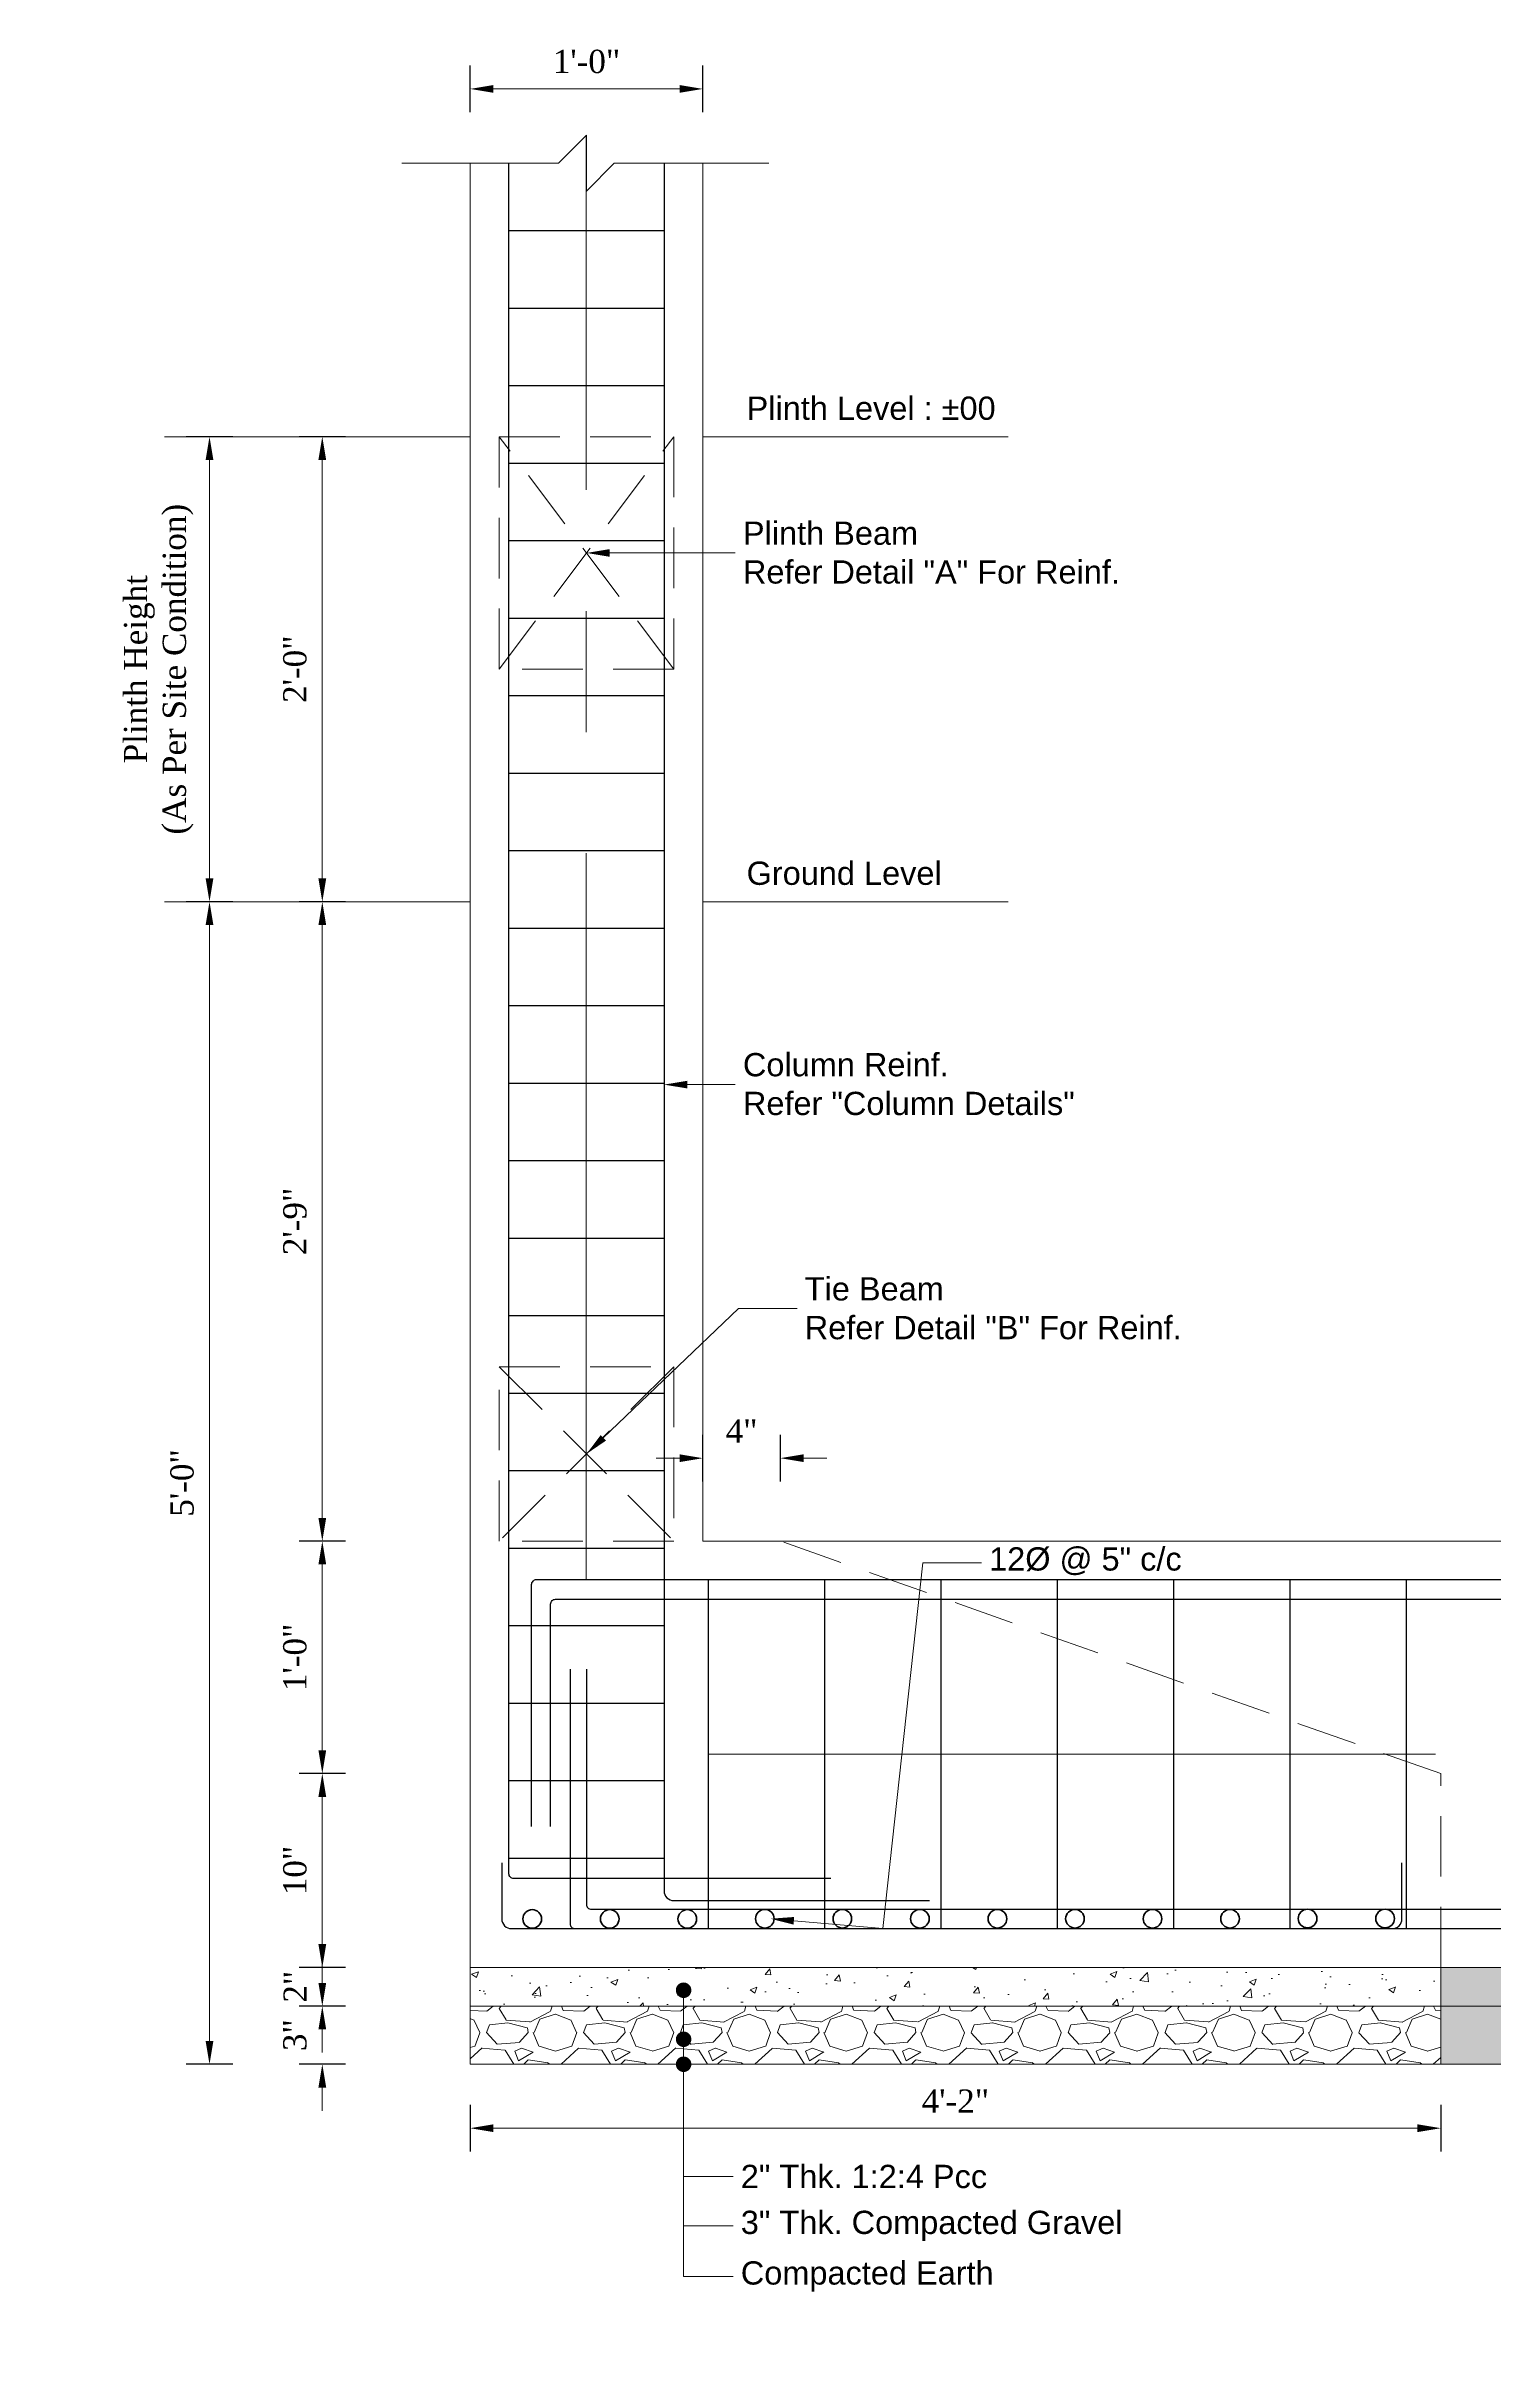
# Model space of a CAD drawing. Header units: feet. Extents: x 28652 to 66086, y -6769 to -640.
# Drawn here: x 53782.1 to 53856.8, y -1197.5 to -1078.2 of the extents above; entities that cross this region are included whole.
import ezdxf
from ezdxf import colors
from ezdxf.entities.mleader import LeaderData, LeaderLine
from ezdxf.math import Vec2, Vec3

# ---------------------------------------------------------------- set-up
doc = ezdxf.new("R2010")
doc.units = ezdxf.units.FT
doc.header["$LTSCALE"] = 50
doc.header["$MEASUREMENT"] = 0
doc.header["$PDMODE"] = 34
doc.linetypes.add('CENTER2', pattern=[1.125, 0.75, -0.125, 0.125, -0.125])
doc.linetypes.add('HIDDEN', pattern=[0.375, 0.25, -0.125])
for name, color, linetype, lineweight in [('IES_WR_Center Line', 7, 'CENTER2', 13), ('IES_WR_Dimension', 7, 'Continuous', 15), ('IES_WR_Elevation', 4, 'Continuous', 15), ('IES_WR_GL', 3, 'ORIGINAL_GL', 15), ('IES_WR_Hatch ANSI31', 8, 'Continuous', 15), ('IES_WR_Leader', 7, 'Continuous', 15), ('IES_WR_Rebar Concrete Line', 2, 'Continuous', 15), ('IES_WR_Rebar-Main', 1, 'Continuous', 30), ('IES_WR_Stirrups', 6, 'Continuous', 25), ('IES_WR_Text Structure', 70, 'Continuous', 20), ('Reference', 7, 'Continuous', 15), ('Reinforcement', 1, 'Continuous', 40)]:
    doc.layers.add(name, color=color, linetype=linetype, lineweight=lineweight)
doc.styles.add('arial', font='times.ttf')
doc.styles.add('Arial Annotation', font='arial.ttf', dxfattribs={"height": 0.06})
doc.styles.get("Standard").update_dxf_attribs({"font": 'arial.ttf'})
doc.linetypes.add('ORIGINAL_GL', pattern='A,10,-1,["V",Standard,S=2,R=180,X=1,Y=0],-1,0', length=12)
doc.dimstyles.new('SECS', dxfattribs={"dimtxt": 0.06, "dimasz": 0.06, "dimexe": 0.06, "dimexo": 0, "dimgap": 0.04, "dimtad": 1, "dimdec": 0, "dimzin": 3, "dimdsep": 46, "dimlunit": 4, "dimtxsty": 'arial', "dimcen": 1.25, "dimclrd": 256, "dimclrt": 3, "dimadec": 0, "dimazin": 0, "dimtfac": 1, "dimtdec": 0, "dimtix": 1, "dimtofl": 0, "dimtmove": 2, "dimatfit": 1, "dimfxl": 0.06, "dimfxlon": 1, "dimtolj": 1, "dimtzin": 0, "dimlwd": -1, "dimarcsym": 0})

# ---------------------------------------------------------------- blocks, each defined once
blk = doc.blocks.new('*U28')
at = {"layer": 'IES_WR_Stirrups'}
blk.add_lwpolyline([(0, 4), (0, -4)], dxfattribs=at)
blk = doc.blocks.new('*U29')
at = {"color": 0, "linetype": 'ByBlock', "lineweight": -2, "transparency": 16777216, "rotation": 90}
for p in [(539.81, 186.35), (539.81, 182.35), (539.81, 178.35), (539.81, 174.35), (539.81, 170.35), (539.81, 166.35), (539.81, 162.35), (539.81, 158.35), (539.81, 154.35), (539.81, 150.35), (539.81, 146.35), (539.81, 142.35), (539.81, 138.35), (539.81, 134.35), (539.81, 130.35), (539.81, 126.35), (539.81, 122.35), (539.81, 118.35), (539.81, 114.35), (539.81, 110.35), (539.81, 106.35), (539.81, 102.35)]:
    blk.add_blockref('*U28', p, dxfattribs=at)
blk = doc.blocks.new('*D1291')
at = {"layer": 'Defpoints', "color": 0}
for p in [(53816.01, -1080.38), (53804.01, -1084.21), (53816.01, -1084.21)]:
    blk.add_point(p, dxfattribs=at)
at = {"layer": 'IES_WR_Dimension', "color": 0, "lineweight": -2}
for p, q in [((53804.01, -1081.58), (53804.01, -1079.18)), ((53816.01, -1081.58), (53816.01, -1079.18))]:
    blk.add_line(p, q, dxfattribs=at)
at = {"layer": 'IES_WR_Dimension'}
blk.add_line((53805.21, -1080.38), (53814.81, -1080.38), dxfattribs=at)
for points in [[(53805.21, -1080.18), (53805.21, -1080.58), (53804.01, -1080.38)], [(53814.81, -1080.18), (53814.81, -1080.58), (53816.01, -1080.38)]]:
    blk.add_solid(points, dxfattribs=at)
at = {"layer": 'IES_WR_Dimension', "color": 3, "insert": (53810.01, -1078.97), "char_height": 1.2, "attachment_point": 5, "style": 'arial'}
blk.add_mtext('\\A1;1\'-0"', dxfattribs=at)
blk = doc.blocks.new('*D1293')
at = {"layer": 'Defpoints', "color": 0}
for p in [(53804.01, -1182.33), (53854.08, -1182.33), (53854.08, -1185.63)]:
    blk.add_point(p, dxfattribs=at)
at = {"layer": 'IES_WR_Dimension', "color": 0, "lineweight": -2}
for p, q in [((53804.01, -1184.43), (53804.01, -1186.83)), ((53854.08, -1184.43), (53854.08, -1186.83))]:
    blk.add_line(p, q, dxfattribs=at)
at = {"layer": 'IES_WR_Dimension'}
blk.add_line((53805.21, -1185.63), (53852.88, -1185.63), dxfattribs=at)
for points in [[(53805.21, -1185.43), (53805.21, -1185.83), (53804.01, -1185.63)], [(53852.88, -1185.43), (53852.88, -1185.83), (53854.08, -1185.63)]]:
    blk.add_solid(points, dxfattribs=at)
at = {"layer": 'IES_WR_Dimension', "color": 3, "insert": (53829.04, -1184.23), "char_height": 1.2, "attachment_point": 5, "style": 'arial'}
blk.add_mtext('\\A1;4\'-2"', dxfattribs=at)
blk = doc.blocks.new('*D1295')
at = {"layer": 'Defpoints', "color": 0}
for p in [(53796.38, -1179.33), (53804.01, -1179.33), (53804.01, -1182.33)]:
    blk.add_point(p, dxfattribs=at)
at = {"layer": 'IES_WR_Dimension'}
for p, q in [((53796.38, -1178.13), (53796.38, -1176.93)), ((53796.38, -1183.53), (53796.38, -1184.73))]:
    blk.add_line(p, q, dxfattribs=at)
at = {"layer": 'IES_WR_Dimension', "color": 0, "lineweight": -2}
for p, q in [((53797.58, -1179.33), (53795.18, -1179.33)), ((53797.58, -1182.33), (53795.18, -1182.33))]:
    blk.add_line(p, q, dxfattribs=at)
at = {"layer": 'IES_WR_Dimension'}
for points in [[(53796.18, -1178.13), (53796.58, -1178.13), (53796.38, -1179.33)], [(53796.18, -1183.53), (53796.58, -1183.53), (53796.38, -1182.33)]]:
    blk.add_solid(points, dxfattribs=at)
at = {"layer": 'IES_WR_Dimension', "color": 3, "insert": (53794.97, -1180.83), "char_height": 1.2, "attachment_point": 5, "rotation": 90, "style": 'arial'}
blk.add_mtext('\\A1;3"', dxfattribs=at)
blk = doc.blocks.new('*D1297')
at = {"layer": 'Defpoints', "color": 0}
for p in [(53796.38, -1177.33), (53804.01, -1177.33), (53804.01, -1179.33)]:
    blk.add_point(p, dxfattribs=at)
at = {"layer": 'IES_WR_Dimension'}
for p, q in [((53796.38, -1176.13), (53796.38, -1174.93)), ((53796.38, -1180.53), (53796.38, -1181.73))]:
    blk.add_line(p, q, dxfattribs=at)
at = {"layer": 'IES_WR_Dimension', "color": 0, "lineweight": -2}
for p, q in [((53797.58, -1177.33), (53795.18, -1177.33)), ((53797.58, -1179.33), (53795.18, -1179.33))]:
    blk.add_line(p, q, dxfattribs=at)
at = {"layer": 'IES_WR_Dimension'}
for points in [[(53796.18, -1176.13), (53796.58, -1176.13), (53796.38, -1177.33)], [(53796.18, -1180.53), (53796.58, -1180.53), (53796.38, -1179.33)]]:
    blk.add_solid(points, dxfattribs=at)
at = {"layer": 'IES_WR_Dimension', "color": 3, "insert": (53794.98, -1178.33), "char_height": 1.2, "attachment_point": 5, "rotation": 90, "style": 'arial'}
blk.add_mtext('\\A1;2"', dxfattribs=at)
blk = doc.blocks.new('*D1299')
at = {"layer": 'Defpoints', "color": 0}
for p in [(53796.38, -1155.33), (53838.08, -1155.33), (53804.01, -1167.33)]:
    blk.add_point(p, dxfattribs=at)
at = {"layer": 'IES_WR_Dimension', "color": 0, "lineweight": -2}
for p, q in [((53797.58, -1155.33), (53795.18, -1155.33)), ((53797.58, -1167.33), (53795.18, -1167.33))]:
    blk.add_line(p, q, dxfattribs=at)
at = {"layer": 'IES_WR_Dimension'}
blk.add_line((53796.38, -1166.13), (53796.38, -1156.53), dxfattribs=at)
for points in [[(53796.18, -1156.53), (53796.58, -1156.53), (53796.38, -1155.33)], [(53796.18, -1166.13), (53796.58, -1166.13), (53796.38, -1167.33)]]:
    blk.add_solid(points, dxfattribs=at)
at = {"layer": 'IES_WR_Dimension', "color": 3, "insert": (53794.97, -1161.33), "char_height": 1.2, "attachment_point": 5, "rotation": 90, "style": 'arial'}
blk.add_mtext('\\A1;1\'-0"', dxfattribs=at)
blk = doc.blocks.new('*D1301')
at = {"layer": 'Defpoints', "color": 0}
for p in [(53796.38, -1122.33), (53826.32, -1122.33), (53842.08, -1155.33)]:
    blk.add_point(p, dxfattribs=at)
at = {"layer": 'IES_WR_Dimension', "color": 0, "lineweight": -2}
for p, q in [((53797.58, -1122.33), (53795.18, -1122.33)), ((53797.58, -1155.33), (53795.18, -1155.33))]:
    blk.add_line(p, q, dxfattribs=at)
at = {"layer": 'IES_WR_Dimension'}
blk.add_line((53796.38, -1154.13), (53796.38, -1123.53), dxfattribs=at)
for points in [[(53796.18, -1123.53), (53796.58, -1123.53), (53796.38, -1122.33)], [(53796.18, -1154.13), (53796.58, -1154.13), (53796.38, -1155.33)]]:
    blk.add_solid(points, dxfattribs=at)
at = {"layer": 'IES_WR_Dimension', "color": 3, "insert": (53794.97, -1138.83), "char_height": 1.2, "attachment_point": 5, "rotation": 90, "style": 'arial'}
blk.add_mtext('\\A1;2\'-9"', dxfattribs=at)
blk = doc.blocks.new('*D1303')
at = {"layer": 'Defpoints', "color": 0}
for p in [(53796.38, -1098.33), (53826.32, -1098.33), (53826.32, -1122.33)]:
    blk.add_point(p, dxfattribs=at)
at = {"layer": 'IES_WR_Dimension', "color": 0, "lineweight": -2}
for p, q in [((53797.58, -1098.33), (53795.18, -1098.33)), ((53797.58, -1122.33), (53795.18, -1122.33))]:
    blk.add_line(p, q, dxfattribs=at)
at = {"layer": 'IES_WR_Dimension'}
blk.add_line((53796.38, -1121.13), (53796.38, -1099.53), dxfattribs=at)
for points in [[(53796.18, -1099.53), (53796.58, -1099.53), (53796.38, -1098.33)], [(53796.18, -1121.13), (53796.58, -1121.13), (53796.38, -1122.33)]]:
    blk.add_solid(points, dxfattribs=at)
at = {"layer": 'IES_WR_Dimension', "color": 3, "insert": (53794.97, -1110.33), "char_height": 1.2, "attachment_point": 5, "rotation": 90, "style": 'arial'}
blk.add_mtext('\\A1;2\'-0"', dxfattribs=at)
blk = doc.blocks.new('*D1305')
at = {"layer": 'Defpoints', "color": 0}
for p in [(53790.56, -1122.33), (53826.32, -1122.33), (53804.01, -1182.33)]:
    blk.add_point(p, dxfattribs=at)
at = {"layer": 'IES_WR_Dimension', "color": 0, "lineweight": -2}
for p, q in [((53791.76, -1122.33), (53789.36, -1122.33)), ((53791.76, -1182.33), (53789.36, -1182.33))]:
    blk.add_line(p, q, dxfattribs=at)
at = {"layer": 'IES_WR_Dimension'}
blk.add_line((53790.56, -1181.13), (53790.56, -1123.53), dxfattribs=at)
for points in [[(53790.36, -1123.53), (53790.76, -1123.53), (53790.56, -1122.33)], [(53790.36, -1181.13), (53790.76, -1181.13), (53790.56, -1182.33)]]:
    blk.add_solid(points, dxfattribs=at)
at = {"layer": 'IES_WR_Dimension', "color": 3, "insert": (53789.15, -1152.33), "char_height": 1.2, "attachment_point": 5, "rotation": 90, "style": 'arial'}
blk.add_mtext('\\A1;5\'-0"', dxfattribs=at)
blk = doc.blocks.new('*D1307')
at = {"layer": 'Defpoints', "color": 0}
for p in [(53790.56, -1098.33), (53826.32, -1098.33), (53826.32, -1122.33)]:
    blk.add_point(p, dxfattribs=at)
at = {"layer": 'IES_WR_Dimension', "color": 0, "lineweight": -2}
for p, q in [((53791.76, -1098.33), (53789.36, -1098.33)), ((53791.76, -1122.33), (53789.36, -1122.33))]:
    blk.add_line(p, q, dxfattribs=at)
at = {"layer": 'IES_WR_Dimension'}
blk.add_line((53790.56, -1121.13), (53790.56, -1099.53), dxfattribs=at)
for points in [[(53790.36, -1099.53), (53790.76, -1099.53), (53790.56, -1098.33)], [(53790.36, -1121.13), (53790.76, -1121.13), (53790.56, -1122.33)]]:
    blk.add_solid(points, dxfattribs=at)
at = {"layer": 'IES_WR_Dimension', "color": 3, "insert": (53787.94, -1110.33), "char_height": 1.2, "attachment_point": 5, "rotation": 90, "style": 'arial'}
blk.add_mtext('\\A1;Plinth Height^J(As Per Site Condition)', dxfattribs=at)
blk = doc.blocks.new('_Dot')
at = {"color": 0, "linetype": 'ByBlock', "lineweight": -2}
blk.add_line((-0.5, 0), (-1, 0), dxfattribs=at)
at = {"color": 0, "linetype": 'ByBlock', "const_width": 0.5}
blk.add_lwpolyline([(-0.25, 0, 1), (0.25, 0, 1)], format="xyb", close=True, dxfattribs=at)
blk = doc.blocks.new('*D1309')
at = {"layer": 'Defpoints', "color": 0}
for p in [(53804.01, -1167.33), (53796.38, -1177.33), (53804.01, -1177.33)]:
    blk.add_point(p, dxfattribs=at)
at = {"layer": 'IES_WR_Dimension', "color": 0, "lineweight": -2}
for p, q in [((53797.58, -1167.33), (53795.18, -1167.33)), ((53797.58, -1177.33), (53795.18, -1177.33))]:
    blk.add_line(p, q, dxfattribs=at)
at = {"layer": 'IES_WR_Dimension'}
blk.add_line((53796.38, -1168.53), (53796.38, -1176.13), dxfattribs=at)
for points in [[(53796.18, -1168.53), (53796.58, -1168.53), (53796.38, -1167.33)], [(53796.18, -1176.13), (53796.58, -1176.13), (53796.38, -1177.33)]]:
    blk.add_solid(points, dxfattribs=at)
at = {"layer": 'IES_WR_Dimension', "color": 3, "insert": (53794.97, -1172.33), "char_height": 1.2, "attachment_point": 5, "rotation": 90, "style": 'arial'}
blk.add_mtext('\\A1;10"', dxfattribs=at)
blk = doc.blocks.new('*D1311')
at = {"layer": 'Defpoints', "color": 0}
for p in [(53820.01, -1151.05), (53816.01, -1155.33), (53820.01, -1155.33)]:
    blk.add_point(p, dxfattribs=at)
at = {"layer": 'IES_WR_Dimension', "color": 0, "lineweight": -2}
for p, q in [((53816.01, -1152.25), (53816.01, -1149.85)), ((53820.01, -1152.25), (53820.01, -1149.85))]:
    blk.add_line(p, q, dxfattribs=at)
at = {"layer": 'IES_WR_Dimension'}
for p, q in [((53814.81, -1151.05), (53813.61, -1151.05)), ((53821.21, -1151.05), (53822.41, -1151.05))]:
    blk.add_line(p, q, dxfattribs=at)
for points in [[(53814.81, -1150.85), (53814.81, -1151.25), (53816.01, -1151.05)], [(53821.21, -1150.85), (53821.21, -1151.25), (53820.01, -1151.05)]]:
    blk.add_solid(points, dxfattribs=at)
at = {"layer": 'IES_WR_Dimension', "color": 3, "insert": (53818.01, -1149.65), "char_height": 1.2, "attachment_point": 5, "style": 'arial'}
blk.add_mtext('\\A1;4"', dxfattribs=at)
blk = doc.blocks.new('*U24')
at = {"layer": 'IES_WR_Stirrups'}
blk.add_lwpolyline([(0, -8.99), (0, 8.99)], dxfattribs=at)
blk = doc.blocks.new('*U25')
at = {"color": 0, "linetype": 'ByBlock', "lineweight": -2, "transparency": 16777216}
for p in [(53816.31, -1166.32), (53822.31, -1166.32), (53828.31, -1166.32), (53834.31, -1166.32), (53840.31, -1166.32), (53846.31, -1166.32), (53852.31, -1166.32)]:
    blk.add_blockref('*U24', p, dxfattribs=at)
blk = doc.blocks.new('REBAR CUT')
at = {"layer": 'Reinforcement'}
blk.add_circle((0, 0), 0.024, dxfattribs=at)

msp = doc.modelspace()

# ---------------------------------------------------------------- hatches: boundary and pattern name
at = {"layer": 'IES_WR_Hatch ANSI31'}
h = msp.add_hatch(dxfattribs=at)
h.set_pattern_fill('AR-CONC', color=256, scale=0.025)
h.set_pattern_definition([(50, (53163.3745, -1275.7303), (3.586301, -0.313761), [0.375, -4.125]), (355, (53163.3745, -1275.7303), (-0.693757, 3.76096), [0.3, -3.3]), (100.45144, (53163.6733, -1275.7565), (2.892544, 3.4472), [0.318701, -3.50571]), (46.1842, (53163.3745, -1274.7303), (5.336207, -0.827596), [0.5625, -6.1875]), (96.6356, (53163.819, -1274.7993), (4.67331, 4.870593), [0.47805, -5.25857]), (351.1842, (53163.3745, -1274.7303), (4.67331, 4.870593), [0.45, -4.95]), (21, (53163.8745, -1274.9803), (2.984535, -2.013094), [0.375, -4.125]), (326, (53163.8745, -1274.9803), (1.216577, 3.62575), [0.3, -3.3]), (71.45144, (53164.1232, -1275.148), (4.201112, 1.612656), [0.318701, -3.50571]), (37.5, (53163.3745, -1275.7303), (0.0607993, 1.6644693), [0, -3.26, 0, -3.35, 0, -3.3125]), (7.5, (53163.3745, -1275.7303), (1.3153477, 1.9720586), [0, -1.91, 0, -3.185, 0, -1.2625]), (327.5, (53162.2595, -1275.7303), (2.6691122, -0.1127744), [0, -1.25, 0, -3.9, 0, -5.175]), (317.5, (53161.7595, -1275.7303), (2.915931, 0.500525), [0, -1.625, 0, -2.59, 0, -3.675])])
h.paths.add_polyline_path([(53804.01, -1177.33), (53804.01, -1179.33), (53854.08, -1179.33), (53854.08, -1177.33)])
h = msp.add_hatch(dxfattribs=at)
h.set_pattern_fill('AR-CONC', color=256, scale=0.025)
h.set_pattern_definition([(50, (52859.7263, -1275.7303), (3.586301, -0.313761), [0.375, -4.125]), (355, (52859.7263, -1275.7303), (-0.693757, 3.760961), [0.3, -3.3]), (100.45144, (52860.0252, -1275.7565), (2.892544, 3.4472), [0.318701, -3.50571]), (46.1842, (52859.7263, -1274.7303), (5.336207, -0.827596), [0.5625, -6.1875]), (96.63564, (52860.171, -1274.7993), (4.67331, 4.870593), [0.478052, -5.25857]), (351.18416, (52859.7263, -1274.7303), (4.67331, 4.870593), [0.45, -4.95]), (21, (52860.2263, -1274.9803), (2.984535, -2.0130945), [0.375, -4.125]), (326, (52860.2263, -1274.9803), (1.216577, 3.62575), [0.3, -3.3]), (71.45144, (52860.475, -1275.148), (4.201112, 1.612656), [0.318701, -3.50571]), (37.5, (52859.7263, -1275.7303), (0.0607993, 1.6644693), [0, -3.26, 0, -3.35, 0, -3.3125]), (7.5, (52859.7263, -1275.7303), (1.3153477, 1.9720586), [0, -1.91, 0, -3.185, 0, -1.2625]), (327.5, (52858.6113, -1275.7303), (2.6691122, -0.1127744), [0, -1.25, 0, -3.9, 0, -5.175]), (317.5, (52858.1113, -1275.7303), (2.915931, 0.500525), [0, -1.625, 0, -2.59, 0, -3.675])])
h.paths.add_polyline_path([(53854.08, -1177.33), (53854.08, -1179.33), (53945.84, -1179.33), (53945.84, -1177.33)])
h = msp.add_hatch(dxfattribs=at)
h.set_pattern_fill('GRAVEL', color=256, scale=0.25)
h.set_pattern_definition([(228.01279, (53166.97447, -1270.7303), (-40, -45), [0.67268, -66.59544]), (184.96974, (53166.52447, -1271.2303), (60, 5), [1.15434, -114.279624]), (132.510447, (53165.37447, -1271.3303), (50, -55), [0.81394, -80.580163]), (267.27369, (53163.42447, -1272.5803), (5, 100), [1.05119, -104.06779]), (292.833654, (53163.37447, -1273.6303), (-25, 60), [1.030775, -102.046866]), (357.27369, (53163.77447, -1274.5803), (-100, 5), [1.05119, -104.06779]), (37.69424, (53164.82447, -1274.6303), (-65, -50), [1.390145, -137.624243]), (72.255328, (53165.92447, -1273.7803), (35, 110), [1.31244, -129.931607]), (121.429566, (53166.32447, -1272.5303), (-40, 65), [1.05475, -104.420366]), (175.23636, (53165.77447, -1271.6303), (55, -5), [1.20416, -59.003813]), (222.397438, (53164.57447, -1271.5303), (-60, -55), [1.55724, -154.166875]), (138.814075, (53168.37447, -1272.6303), (-35, 30), [0.531505, -52.619224]), (171.469234, (53167.97447, -1272.2803), (65, -10), [1.011185, -100.107557]), (225, (53166.9745, -1272.1303), (-6e-16, -5), [0.707105, -6.363963]), (203.19859, (53166.62447, -1271.5303), (25, 10), [0.38079, -37.698076]), (291.80141, (53166.2745, -1271.6803), (-5, 15), [0.538515, -26.38731]), (30.96376, (53166.4745, -1272.1803), (15, 10), [0.874645, -28.280114]), (161.56505, (53167.2245, -1271.7303), (10, -5), [0.632455, -15.178933]), (16.38954, (53163.37447, -1271.6803), (50, 15), [0.886, -87.714226]), (70.346176, (53164.22447, -1271.4303), (-20, -55), [0.743305, -73.58704]), (293.19859, (53167.22447, -1270.7303), (-10, 25), [0.761575, -37.31729]), (343.61046, (53167.52447, -1271.4303), (-50, 15), [0.886, -87.714226]), (339.44395, (53163.37447, -1274.7803), (-25, 10), [0.8544, -41.86562]), (294.77514, (53164.17447, -1275.0803), (-25, 55), [0.71589, -70.873215]), (66.80141, (53167.27447, -1275.7303), (10, 25), [0.761575, -37.31729]), (17.354025, (53167.57447, -1275.0303), (-65, -20), [0.838155, -82.977118]), (69.44395, (53164.82447, -1275.7303), (-10, -25), [0.4272, -42.29282]), (101.30993, (53166.9745, -1275.7303), (-5, 20), [0.25495, -25.240148]), (165.96376, (53166.9245, -1275.4803), (15, -5), [1.030775, -19.584753]), (186.009006, (53165.92447, -1275.2303), (50, 5), [0.95525, -94.569616]), (303.69007, (53166.4745, -1272.6303), (-5, 10), [0.72111, -17.306646]), (353.157227, (53166.87447, -1273.2303), (85, -10), [1.25897, -124.637813]), (60.945396, (53168.12447, -1273.3803), (-20, -35), [0.51478, -50.96337]), (90, (53168.3745, -1272.9303), (-5, 5), [0.3, -4.7]), (120.25644, (53165.82447, -1275.0803), (20, -35), [0.69462, -68.7676]), (48.01279, (53165.47447, -1274.4803), (40, 45), [1.34536, -65.92276]), (0, (53166.3745, -1273.4803), (5, 5), [1.3, -3.7]), (325.304846, (53167.67447, -1273.4803), (50, -35), [0.79057, -78.26637]), (254.0546, (53168.32447, -1273.9303), (-5, -20), [0.72801, -35.67254]), (207.645975, (53168.12447, -1274.6303), (-95, -50), [1.185325, -117.34737]), (175.42608, (53167.07447, -1275.1803), (-65, 5), [1.253995, -124.145367])])
h.paths.add_polyline_path([(53804.01, -1179.33), (53804.01, -1182.33), (53854.08, -1182.33), (53854.08, -1179.33)])
h = msp.add_hatch(dxfattribs=at)
h.set_pattern_fill('GRAVEL', color=256, scale=0.25)
h.set_pattern_definition([(228.012788, (52863.32632, -1270.7303), (-40, -45), [0.67268, -66.59544]), (184.96974, (52862.87632, -1271.2303), (60, 5), [1.15434, -114.279624]), (132.510447, (52861.72632, -1271.3303), (50, -55), [0.81394, -80.580163]), (267.27369, (52859.77632, -1272.5803), (5, 100), [1.05119, -104.06779]), (292.833654, (52859.72632, -1273.6303), (-25, 60), [1.030775, -102.046866]), (357.27369, (52860.12632, -1274.5803), (-100, 5), [1.05119, -104.06779]), (37.69424, (52861.17632, -1274.6303), (-65, -50), [1.390145, -137.624243]), (72.255328, (52862.27632, -1273.7803), (35, 110), [1.31244, -129.931607]), (121.429566, (52862.67632, -1272.5303), (-40, 65), [1.05475, -104.420366]), (175.23636, (52862.12632, -1271.6303), (55, -5), [1.20416, -59.003813]), (222.397438, (52860.92632, -1271.5303), (-60, -55), [1.55724, -154.166875]), (138.814075, (52864.7263, -1272.6303), (-35, 30), [0.531505, -52.619224]), (171.469234, (52864.32632, -1272.2803), (65, -10), [1.011185, -100.107557]), (225, (52863.3263, -1272.1303), (-6e-16, -5), [0.707105, -6.363963]), (203.19859, (52862.9763, -1271.5303), (25, 10), [0.38079, -37.698076]), (291.80141, (52862.6263, -1271.6803), (-5, 15), [0.538515, -26.38731]), (30.96376, (52862.8263, -1272.1803), (15, 10), [0.874645, -28.280114]), (161.56505, (52863.5763, -1271.7303), (10, -5), [0.632455, -15.178933]), (16.38954, (52859.72632, -1271.6803), (50, 15), [0.886, -87.714226]), (70.346176, (52860.57632, -1271.4303), (-20, -55), [0.743305, -73.587039]), (293.19859, (52863.5763, -1270.7303), (-10, 25), [0.761575, -37.31729]), (343.61046, (52863.87632, -1271.4303), (-50, 15), [0.886, -87.714226]), (339.443955, (52859.7263, -1274.7803), (-25, 10), [0.8544, -41.865619]), (294.77514, (52860.52632, -1275.0803), (-25, 55), [0.71589, -70.873215]), (66.80141, (52863.6263, -1275.7303), (10, 25), [0.761575, -37.31729]), (17.354025, (52863.92632, -1275.0303), (-65, -20), [0.838155, -82.977118]), (69.443955, (52861.1763, -1275.7303), (-10, -25), [0.4272, -42.292819]), (101.30993, (52863.3263, -1275.7303), (-5, 20), [0.25495, -25.240148]), (165.96376, (52863.2763, -1275.4803), (15, -5), [1.030775, -19.584753]), (186.009006, (52862.27632, -1275.2303), (50, 5), [0.95525, -94.569616]), (303.69007, (52862.8263, -1272.6303), (-5, 10), [0.72111, -17.306646]), (353.157227, (52863.22632, -1273.2303), (85, -10), [1.25897, -124.637813]), (60.945396, (52864.4763, -1273.3803), (-20, -35), [0.51478, -50.96337]), (90, (52864.7263, -1272.9303), (-5, 5), [0.3, -4.7]), (120.256437, (52862.17632, -1275.0803), (20, -35), [0.69462, -68.7676]), (48.012788, (52861.82632, -1274.4803), (40, 45), [1.34536, -65.92276]), (0, (52862.7263, -1273.4803), (5, 5), [1.3, -3.7]), (325.304846, (52864.02632, -1273.4803), (50, -35), [0.79057, -78.266372]), (254.054604, (52864.6763, -1273.9303), (-5, -20), [0.72801, -35.67254]), (207.645975, (52864.47632, -1274.6303), (-95, -50), [1.185325, -117.34737]), (175.426079, (52863.42632, -1275.1803), (-65, 5), [1.253995, -124.145367])])
h.paths.add_polyline_path([(53854.08, -1179.33), (53854.08, -1182.33), (53945.84, -1182.33), (53945.84, -1179.33)])

# ---------------------------------------------------------------- linework, layer by layer
at = {"layer": 'IES_WR_Center Line'}
for points in [[(53810, -1157.33), (53810, -1082.78)], [(53816.31, -1166.32), (53972.63, -1166.32)]]:
    msp.add_lwpolyline(points, dxfattribs=at)
at = {"layer": 'IES_WR_Elevation'}
for p, q in [((53804.01, -1098.33), (53788.24, -1098.33)), ((53831.77, -1098.33), (53816.01, -1098.33))]:
    msp.add_line(p, q, dxfattribs=at)
at = {"layer": 'IES_WR_GL', "ltscale": 0.025}
for points in [[(53788.24, -1122.33), (53804.01, -1122.33)], [(53816.01, -1122.33), (53831.77, -1122.33)]]:
    msp.add_lwpolyline(points, dxfattribs=at)
at = {"layer": 'IES_WR_Rebar Concrete Line'}
for points in [[(53804.01, -1084.21), (53804.01, -1155.33), (53804.01, -1155.33), (53804.01, -1177.33), (53854.08, -1177.33)], [(53820.01, -1155.33), (53816.01, -1155.33), (53816.01, -1084.21)], [(53820.01, -1155.33), (53968.84, -1155.33)], [(53804.01, -1177.33), (53854.08, -1177.33)], [(53804.01, -1177.33), (53804.01, -1182.33)], [(53854.08, -1182.33), (53854.08, -1177.33)], [(53854.08, -1177.33), (53968.84, -1177.33)], [(53804.01, -1179.33), (53854.08, -1179.33)], [(53854.08, -1179.33), (53968.84, -1179.33)], [(53804.01, -1182.33), (53854.08, -1182.33)], [(53854.08, -1182.33), (53968.84, -1182.33)]]:
    msp.add_lwpolyline(points, dxfattribs=at)
at = {"layer": 'IES_WR_Rebar Concrete Line', "linetype": 'HIDDEN', "ltscale": 0.25}
for points in [[(53805.51, -1098.33), (53814.51, -1098.33), (53814.51, -1110.33), (53805.51, -1110.33)], [(53805.51, -1146.33), (53814.51, -1146.33), (53814.51, -1155.33), (53805.51, -1155.33)]]:
    msp.add_lwpolyline(points, close=True, dxfattribs=at)
for points in [[(53814.51, -1110.33), (53805.51, -1098.33)], [(53805.51, -1110.33), (53814.51, -1098.33)], [(53805.51, -1146.33), (53814.51, -1155.33)], [(53814.51, -1146.33), (53805.51, -1155.33)], [(53854.08, -1177.33), (53854.08, -1167.33), (53820.01, -1155.33)]]:
    msp.add_lwpolyline(points, dxfattribs=at)
at = {"layer": 'IES_WR_Rebar-Main'}
for points in [[(53822.61, -1172.75), (53806.26, -1172.75, -0.414214), (53806.01, -1172.5), (53806.01, -1084.21)], [(53814.01, -1084.21), (53814.01, -1173.38, 0.414214), (53814.51, -1173.88), (53827.71, -1173.88)], [(53982.19, -1172.46), (53982.19, -1157.58, 0.414214), (53981.94, -1157.33), (53807.41, -1157.33, 0.414214), (53807.16, -1157.58), (53807.16, -1170.06)], [(53808.16, -1170.06), (53808.16, -1158.58, -0.414214), (53808.41, -1158.33), (53980.94, -1158.33, -0.414214), (53981.19, -1158.58), (53981.19, -1172.46)], [(53809.16, -1161.94), (53809.16, -1175.08, 0.414214), (53809.41, -1175.33), (53979.94, -1175.33, 0.414214), (53980.19, -1175.08), (53980.19, -1159.12)], [(53810.01, -1161.94), (53810.01, -1174.08, 0.414214), (53810.26, -1174.33), (53978.94, -1174.33, 0.414214), (53979.19, -1174.08), (53979.19, -1159.12)], [(53805.64, -1171.93), (53805.64, -1174.83, 0.414214), (53806.14, -1175.33), (53851.58, -1175.33, 0.414214), (53852.08, -1174.83), (53852.08, -1171.93)]]:
    msp.add_lwpolyline(points, format="xyb", dxfattribs=at)
at = {"layer": 'Reference'}
msp.add_lwpolyline([(53800.49, -1084.21), (53808.57, -1084.21), (53810.01, -1082.77), (53810.01, -1085.65), (53811.44, -1084.21), (53819.42, -1084.21)], dxfattribs=at)

# ---------------------------------------------------------------- block references
for name, p in [('*U29', (53270.19, -1274.04)), ('*U25', (0, 0))]:
    msp.add_blockref(name, p)
at = {"xscale": 20, "yscale": 20, "zscale": 20}
for p in [(53807.21, -1174.83), (53811.21, -1174.83), (53815.21, -1174.83), (53819.21, -1174.82), (53823.21, -1174.82), (53827.21, -1174.82), (53831.21, -1174.82), (53835.21, -1174.82), (53839.21, -1174.82), (53843.21, -1174.82), (53847.21, -1174.81), (53851.21, -1174.81)]:
    msp.add_blockref('REBAR CUT', p, dxfattribs=at)

# ---------------------------------------------------------------- texts
at = {"layer": 'IES_WR_Text Structure', "char_height": 1.2, "width": 61.3817, "attachment_point": 1, "style": 'Arial Annotation'}
for s, insert in [('Plinth Level : %%P00', (53818.27, -1096.26)), ('Ground Level', (53818.27, -1120.26))]:
    msp.add_mtext(s, dxfattribs=dict(at, insert=insert))

# ---------------------------------------------------------------- dimensions: what is measured, and where the dimension line sits
at = {"layer": 'IES_WR_Dimension'}
for base, p1, p2, picture, middle in [((53816.01, -1080.38), (53804.01, -1084.21), (53816.01, -1084.21), '*D1291', (53810.01, -1078.97)), ((53820.01, -1151.05), (53816.01, -1155.33), (53820.01, -1155.33), '*D1311', (53818.01, -1149.65)), ((53854.08, -1185.63), (53804.01, -1182.33), (53854.08, -1182.33), '*D1293', (53829.04, -1184.23))]:
    dim = msp.add_linear_dim(base=base, p1=p1, p2=p2, dimstyle='SECS', override={"dimscale": 0, "dimtix": 1, "dimtofl": 0, "dimtmove": 2, "dimatfit": 1}, dxfattribs=at)
    dim.commit()
    dim.dimension.update_dxf_attribs({"geometry": picture, "text_midpoint": middle})
dim = msp.add_linear_dim(base=(53790.56, -1098.33), p1=(53826.32, -1122.33), p2=(53826.32, -1098.33), angle=90, text='Plinth Height^J(As Per Site Condition)', dimstyle='SECS', override={"dimscale": 0, "dimtix": 1, "dimtofl": 0, "dimtmove": 2, "dimatfit": 1}, dxfattribs=at)
dim.commit()
dim.dimension.update_dxf_attribs({"geometry": '*D1307', "text_midpoint": (53787.94, -1110.33)})
for base, p1, p2, picture, middle in [((53796.38, -1098.33), (53826.32, -1122.33), (53826.32, -1098.33), '*D1303', (53794.97, -1110.33)), ((53790.56, -1122.33), (53804.01, -1182.33), (53826.32, -1122.33), '*D1305', (53789.15, -1152.33)), ((53796.38, -1122.33), (53842.08, -1155.33), (53826.32, -1122.33), '*D1301', (53794.97, -1138.83)), ((53796.38, -1155.33), (53804.01, -1167.33), (53838.08, -1155.33), '*D1299', (53794.97, -1161.33)), ((53796.38, -1177.33), (53804.01, -1167.33), (53804.01, -1177.33), '*D1309', (53794.97, -1172.33)), ((53796.38, -1177.33), (53804.01, -1179.33), (53804.01, -1177.33), '*D1297', (53794.98, -1178.33)), ((53796.38, -1179.33), (53804.01, -1182.33), (53804.01, -1179.33), '*D1295', (53794.97, -1180.83))]:
    dim = msp.add_linear_dim(base=base, p1=p1, p2=p2, angle=90, dimstyle='SECS', override={"dimscale": 0, "dimtix": 1, "dimtofl": 0, "dimtmove": 2, "dimatfit": 1}, dxfattribs=at)
    dim.commit()
    dim.dimension.update_dxf_attribs({"geometry": picture, "text_midpoint": middle})

# ---------------------------------------------------------------- leaders
at = {"layer": 'IES_WR_Leader'}
ml = msp.add_multileader_mtext('Standard', dxfattribs=at)
ml.set_content('Plinth Beam\\PRefer Detail "A" For Reinf.', color=256, style='Arial Annotation')
ml.set_leader_properties(color=256, linetype='ByLayer', lineweight=-1)
ml.build(insert=Vec2(0, 0))
ml.multileader.update_dxf_attribs({"text_left_attachment_type": 2, "text_right_attachment_type": 2, "dogleg_length": 0, "arrow_head_size": 1.2, "scale": 20})
ctx = ml.context
ctx.base_point, ctx.scale, ctx.char_height, ctx.arrow_head_size, ctx.landing_gap_size, ctx.plane_origin = Vec3(53817.68, -1104.33), 20, 1.2, 1.2, 0.4, Vec3(53810.01, -1104.33)
ctx.left_attachment, ctx.right_attachment = 2, 2
notes = []
notes.append((ctx, [(0, (1, 1, 0), (53817.68, -1104.33), (1, 0), 0, [(0, [(53810.01, -1104.33)], 0, [])])]))
ctx.mtext.insert, ctx.mtext.flow_direction = Vec3(53818.08, -1102.71), 5
ml = msp.add_multileader_mtext('Standard', dxfattribs=at)
ml.set_content('Column Reinf.\\PRefer "Column Details" ', color=256, style='Arial Annotation')
ml.set_leader_properties(color=256, linetype='ByLayer', lineweight=-1)
ml.build(insert=Vec2(0, 0))
ml.multileader.update_dxf_attribs({"text_left_attachment_type": 2, "text_right_attachment_type": 2, "dogleg_length": 0, "arrow_head_size": 1.2, "scale": 20})
ctx = ml.context
ctx.base_point, ctx.scale, ctx.char_height, ctx.arrow_head_size, ctx.landing_gap_size, ctx.plane_origin = Vec3(53817.68, -1131.77), 20, 1.2, 1.2, 0.4, Vec3(53810.01, -1131.77)
ctx.left_attachment, ctx.right_attachment = 2, 2
notes.append((ctx, [(0, (1, 1, 0), (53817.68, -1131.77), (1, 0), 0, [(0, [(53814.01, -1131.77)], 0, [])])]))
ctx.mtext.insert, ctx.mtext.flow_direction = Vec3(53818.08, -1130.14), 5
ml = msp.add_multileader_mtext('Standard', dxfattribs=at)
ml.set_content('Tie Beam^JRefer Detail "B" For Reinf.', color=256, style='Arial Annotation')
ml.set_leader_properties(color=256, linetype='ByLayer', lineweight=-1)
ml.build(insert=Vec2(0, 0))
ml.multileader.update_dxf_attribs({"text_left_attachment_type": 2, "text_right_attachment_type": 2, "dogleg_length": 0.151, "arrow_head_size": 1.2, "scale": 20})
ctx = ml.context
ctx.base_point, ctx.scale, ctx.char_height, ctx.arrow_head_size, ctx.landing_gap_size, ctx.plane_origin = Vec3(53820.87, -1143.33), 20, 1.2, 1.2, 0.4, Vec3(53810.01, -1150.83)
ctx.left_attachment, ctx.right_attachment = 2, 2
notes.append((ctx, [(0, (1, 1, 0), (53817.86, -1143.33), (1, 0), 3.02, [(0, [(53810.01, -1150.83)], 0, [])])]))
ctx.mtext.insert, ctx.mtext.flow_direction = Vec3(53821.27, -1141.71), 5
ml = msp.add_multileader_mtext('Standard', dxfattribs=at)
ml.set_content('12%%C @ 5" c/c', color=256, style='Arial Annotation')
ml.set_leader_properties(color=256, linetype='ByLayer', lineweight=-1)
ml.build(insert=Vec2(0, 0))
ml.multileader.update_dxf_attribs({"text_left_attachment_type": 2, "text_right_attachment_type": 2, "dogleg_length": 0.151, "arrow_head_size": 1.2, "scale": 20})
ctx = ml.context
ctx.base_point, ctx.scale, ctx.char_height, ctx.arrow_head_size, ctx.landing_gap_size, ctx.plane_origin = Vec3(53830.38, -1156.45), 20, 1.2, 1.2, 0.4, Vec3(53816.45, -1161.06)
ctx.left_attachment, ctx.right_attachment = 2, 2
notes.append((ctx, [(0, (1, 1, 0), (53827.36, -1156.45), (1, 0), 3.02, [(1, [(53819.51, -1174.82), (53825.3, -1175.33)], 0, [])])]))
ctx.mtext.insert, ctx.mtext.flow_direction = Vec3(53830.78, -1155.65), 5
ml = msp.add_multileader_mtext('Standard', dxfattribs=at)
ml.set_content('2" Thk. 1:2:4 Pcc', color=256, style='Arial Annotation')
ml.set_leader_properties(color=256, linetype='ByLayer', lineweight=-1)
ml.set_arrow_properties(name='DOT')
ml.build(insert=Vec2(0, 0))
ml.multileader.update_dxf_attribs({"text_left_attachment_type": 2, "text_right_attachment_type": 2, "dogleg_length": 0.127, "arrow_head_size": 0.8, "scale": 20})
ctx = ml.context
ctx.base_point, ctx.scale, ctx.char_height, ctx.arrow_head_size, ctx.landing_gap_size, ctx.plane_origin = Vec3(53817.57, -1188.13), 20, 1.2, 0.8, 0.4, Vec3(53815.02, -1178.51)
ctx.left_attachment, ctx.right_attachment = 2, 2
notes.append((ctx, [(0, (1, 1, 0), (53815.02, -1188.13), (1, 0), 2.55, [(0, [(53815.02, -1178.51)], 0, [])])]))
ctx.mtext.insert, ctx.mtext.flow_direction = Vec3(53817.97, -1187.52), 5
ml = msp.add_multileader_mtext('Standard', dxfattribs=at)
ml.set_content('3" Thk. Compacted Gravel', color=256, style='Arial Annotation')
ml.set_leader_properties(color=256, linetype='ByLayer', lineweight=-1)
ml.set_arrow_properties(name='DOT')
ml.build(insert=Vec2(0, 0))
ml.multileader.update_dxf_attribs({"text_left_attachment_type": 2, "text_right_attachment_type": 2, "dogleg_length": 0.127, "arrow_head_size": 0.8, "scale": 20})
ctx = ml.context
ctx.base_point, ctx.scale, ctx.char_height, ctx.arrow_head_size, ctx.landing_gap_size, ctx.plane_origin = Vec3(53817.57, -1190.67), 20, 1.2, 0.8, 0.4, Vec3(53815.02, -1181.04)
ctx.left_attachment, ctx.right_attachment = 2, 2
notes.append((ctx, [(0, (1, 1, 0), (53815.02, -1190.67), (1, 0), 2.55, [(0, [(53815.02, -1181.04)], 0, [])])]))
ctx.mtext.insert, ctx.mtext.flow_direction = Vec3(53817.97, -1189.89), 5
ml = msp.add_multileader_mtext('Standard', dxfattribs=at)
ml.set_content('Compacted Earth', color=256, style='Arial Annotation')
ml.set_leader_properties(color=256, linetype='ByLayer', lineweight=-1)
ml.set_arrow_properties(name='DOT')
ml.build(insert=Vec2(0, 0))
ml.multileader.update_dxf_attribs({"text_left_attachment_type": 2, "text_right_attachment_type": 2, "dogleg_length": 0.127, "arrow_head_size": 0.8, "scale": 20})
ctx = ml.context
ctx.base_point, ctx.scale, ctx.char_height, ctx.arrow_head_size, ctx.landing_gap_size, ctx.plane_origin = Vec3(53817.57, -1193.28), 20, 1.2, 0.8, 0.4, Vec3(53815.02, -1183.65)
ctx.left_attachment, ctx.right_attachment = 2, 2
notes.append((ctx, [(0, (1, 1, 0), (53815.02, -1193.28), (1, 0), 2.55, [(0, [(53815.02, -1182.33)], 0, [])])]))
ctx.mtext.insert, ctx.mtext.flow_direction = Vec3(53817.97, -1192.5), 5
for ctx, leaders in notes:
    for number, flags, end, landing, length, lines in leaders:
        leader = LeaderData()
        leader.index, (leader.has_last_leader_line, leader.has_dogleg_vector, leader.attachment_direction) = number, flags
        leader.last_leader_point, leader.dogleg_vector, leader.dogleg_length = Vec3(end), Vec3(landing), length
        for number, points, colour, breaks in lines:
            line = LeaderLine()
            line.index, line.vertices, line.color, line.breaks = number, Vec3.list(points), colors.encode_raw_color(colour), breaks
            leader.lines.append(line)
        ctx.leaders.append(leader)

doc.saveas('drawing.dxf')
